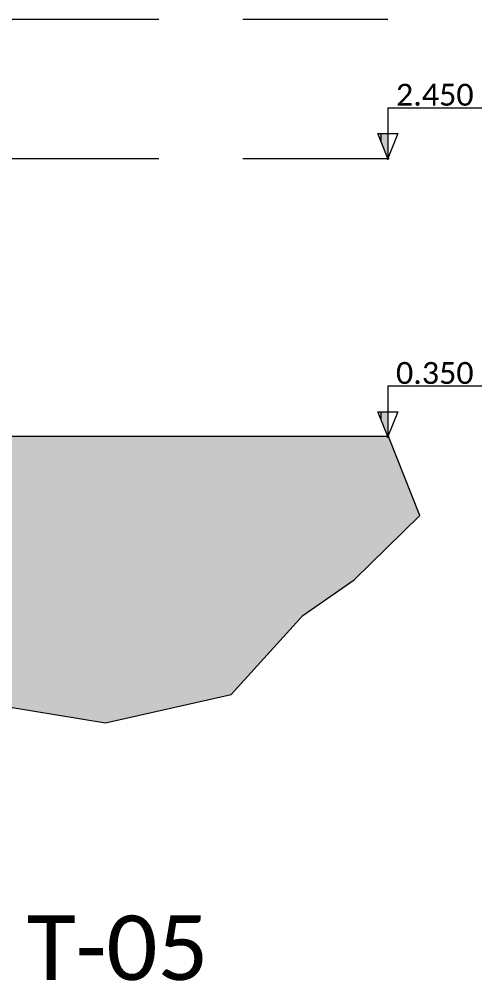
# Model space of a CAD drawing. Header units: metres. Extents: x -197 to 1099, y -24 to 14.
# Drawn here: x 894.53 to 898.02, y -3.76 to 3.5 of the extents above; entities that cross this region are included whole.
import ezdxf
from ezdxf.enums import TextEntityAlignment as Align

# ---------------------------------------------------------------- set-up
doc = ezdxf.new("R2010")
doc.units = ezdxf.units.M
doc.header["$LTSCALE"] = 0.001
doc.header["$PDMODE"] = 34
doc.header["$PDSIZE"] = 0.01
doc.linetypes.add('HIDDENX2', pattern=[19.05, 12.7, -6.35])
doc.layers.get('0').update_dxf_attribs({"lineweight": 13, "true_color": 0x000000})
doc.layers.get('Defpoints').update_dxf_attribs({"lineweight": 13, "true_color": 0x000000})
for name, color, linetype, lineweight, true_color in [('Jach-Anotaciones-CalidaddeLínea  0.13', 7, 'Continuous', 13, 0x000000), ('Jach-Anotaciones-Hatch-Lum80%', 250, 'Continuous', 13, 0x333333), ('JACH-Anotaciones-Textos-Lum75% @ 0.075', 7, 'Continuous', 13, 0x404040), ('JACH-Arq-Lineas-Proyeccion Niveles cortes', 9, 'HIDDENX2', 13, 0x808080)]:
    doc.layers.add(name, color=color, linetype=linetype, lineweight=lineweight, true_color=true_color)
doc.styles.add('00e-Annotative-Titulos-JACH(6.5mm)', font='calibri.ttf', dxfattribs={"height": 6.5})
doc.styles.add('02a-Calibri-JACH(1.8mm)', font='calibri.ttf', dxfattribs={"height": 2.2})
pattern_1 = [(0, (169.421, 45.032), (0, 6.985), [5.08, -1.905]), (90, (169.421, 45.032), (-6.985, 4e-16), [5.08, -1.905])]

# ---------------------------------------------------------------- blocks, each defined once
blk = doc.blocks.new('*U330')
at = {"lineweight": 0, "ltscale": 100}
h = blk.add_hatch(dxfattribs=at)
h.set_pattern_fill('ANGLE', color=256)
h.set_pattern_definition(pattern_1)
h.paths.add_polyline_path([(0, 2.5), (0, 0), (1, 2.5)])
h = blk.add_hatch(color=256, dxfattribs=at)
h.dxf.hatch_style = 1
h.paths.add_polyline_path([(0, 2.5), (0, 0), (1, 2.5)])
for points in [[(0, 5.099), (-9.466, 5.099)], [(0, 5.099), (0, 1.25)]]:
    blk.add_lwpolyline(points, dxfattribs=at)
for points in [[(0, 0), (1, 2.5), (-1, 2.5)], [(0, 2.5), (0, 0), (1, 2.5)]]:
    blk.add_lwpolyline(points, close=True, dxfattribs=at)
blk.add_point((0, 0), dxfattribs=at)
at = {"lineweight": 0, "ltscale": 100, "style": '02a-Calibri-JACH(1.8mm)'}
blk.add_attdef('ALT', text='', height=2.2, dxfattribs=at).set_placement((-4.733, 6.401), align=Align.MIDDLE_CENTER)
blk = doc.blocks.new('*U331')
at = {"lineweight": 0, "ltscale": 100}
h = blk.add_hatch(dxfattribs=at)
h.set_pattern_fill('ANGLE', color=256)
h.set_pattern_definition(pattern_1)
h.paths.add_polyline_path([(0, 2.5), (0, 0), (1, 2.5)])
h = blk.add_hatch(color=256, dxfattribs=at)
h.dxf.hatch_style = 1
h.paths.add_polyline_path([(0, 2.5), (0, 0), (1, 2.5)])
for points in [[(0, 5.099), (-9.466, 5.099)], [(0, 5.099), (0, 1.25)]]:
    blk.add_lwpolyline(points, dxfattribs=at)
for points in [[(0, 0), (1, 2.5), (-1, 2.5)], [(0, 2.5), (0, 0), (1, 2.5)]]:
    blk.add_lwpolyline(points, close=True, dxfattribs=at)
blk.add_point((0, 0), dxfattribs=at)
at = {"lineweight": 0, "ltscale": 100, "style": '02a-Calibri-JACH(1.8mm)'}
blk.add_attdef('ALT', text='', height=2.2, dxfattribs=at).set_placement((-4.733, 6.401), align=Align.MIDDLE_CENTER)

msp = doc.modelspace()

# ---------------------------------------------------------------- hatches: boundary and pattern name
at = {"layer": 'Jach-Anotaciones-Hatch-Lum80%', "ltscale": 100}
h = msp.add_hatch(dxfattribs=at)
h.set_pattern_fill('EARTH', color=256, scale=0.03, angle=45, double=1)
h.set_pattern_definition([(45, (869.45781, 0), (0, 0.2694077), [0.1905, -0.1905]), (45, (869.4073, 0.05051), (0, 0.2694077), [0.1905, -0.1905]), (45, (869.35679, 0.10103), (0, 0.2694077), [0.1905, -0.1905]), (135, (869.35679, 0.1347), (-0.2694077, 0), [0.1905, -0.1905]), (135, (869.4073, 0.18522), (-0.2694077, 0), [0.1905, -0.1905]), (135, (869.45781, 0.23573), (-0.2694077, 0), [0.1905, -0.1905])])
h.paths.add_polyline_path([(894.31399, -0.05), (893.56585, -0.05), (893.56585, -0.35), (893.41585, -0.35), (891.10585, -0.35), (890.95585, -0.35), (890.95585, 0.25), (888.91585, 0.25), (888.91585, 0.075), (887.51585, 0.075), (887.51585, -0.1), (887.36585, -0.1), (887.36585, -0.3), (879.66585, -0.3), (879.66585, -0.1), (877.31585, -0.1), (877.31585, 0.075), (876.41585, 0.075), (876.41585, -0.1), (873.01585, -0.1), (872.52528, -0.21429), (871.15584, -0.28871), (871.03343, -0.6083), (870.73545, -0.67063), (870.86018, -1.19698), (871.10966, -1.37705), (871.17203, -1.48786), (871.38685, -1.50864), (871.75414, -1.55019), (872.39861, -1.661), (872.82826, -1.72333), (873.348, -1.65408), (875.08739, -1.38397), (875.84275, -1.38397), (877.29108, -0.95458), (877.60293, -1.02384), (878.25802, -1.61162), (879.42223, -1.20993), (880.10136, -1.18223), (881.7368, -0.7944), (882.38821, -0.91213), (882.5961, -1.35537), (883.52899, -1.92198), (884.68627, -2.03279), (885.44855, -1.65881), (886.46724, -1.0632), (887.03549, -1.00087), (887.72848, -0.91776), (889.24611, -1.44411), (890.06383, -1.11861), (890.82249, -0.70302), (891.60556, -0.71687), (893.27566, -1.55487), (894.2597, -1.65876), (895.18137, -1.81112), (896.13075, -1.59643), (896.67128, -1.00082), (897.05935, -0.73072), (897.55531, -0.24479), (897.31887, 0.35), (894.46399, 0.35), (894.46399, -0.05)])

# ---------------------------------------------------------------- linework, layer by layer
at = {"layer": 'Jach-Anotaciones-CalidaddeLínea  0.13'}
msp.add_lwpolyline([(894.2597, -1.65876), (895.18137, -1.81112), (896.13075, -1.59643), (896.67128, -1.00082), (897.05935, -0.73072), (897.55531, -0.24479), (897.31887, 0.35), (894.46399, 0.35)], dxfattribs=at)
at = {"layer": 'JACH-Arq-Lineas-Proyeccion Niveles cortes', "ltscale": 100}
for points in [[(894.31399, 3.5), (897.31399, 3.5)], [(894.31399, 2.45), (897.31399, 2.45)], [(894.31399, 2.45), (897.31399, 2.45)]]:
    msp.add_lwpolyline(points, dxfattribs=at)

# ---------------------------------------------------------------- block references
at = {"layer": 'JACH-Anotaciones-Textos-Lum75% @ 0.075', "ltscale": 100}
ref = msp.add_blockref('*U330', (897.31399, 2.45), dxfattribs=dict(at, xscale=-0.075, yscale=0.075, zscale=0.075))
ref.add_attrib('ALT', '2.450', dxfattribs={"layer": '0', "lineweight": 0, "ltscale": 100, "height": 0.165, "style": '02a-Calibri-JACH(1.8mm)'}).set_placement((897.66895, 2.93006), align=Align.MIDDLE_CENTER)
ref = msp.add_blockref('*U331', (897.31399, 0.35), dxfattribs=dict(at, xscale=-0.075, yscale=0.075, zscale=0.075))
ref.add_attrib('ALT', '0.350', dxfattribs={"layer": '0', "lineweight": 0, "ltscale": 100, "height": 0.165, "style": '02a-Calibri-JACH(1.8mm)'}).set_placement((897.66895, 0.83006), align=Align.MIDDLE_CENTER)

# ---------------------------------------------------------------- texts
at = {"layer": 'Defpoints', "color": 1, "ltscale": 100, "style": '00e-Annotative-Titulos-JACH(6.5mm)'}
msp.add_text('T-05', height=0.4875, dxfattribs=at).set_placement((895.27244, -3.50832), align=Align.MIDDLE_CENTER)

doc.saveas('drawing.dxf')
